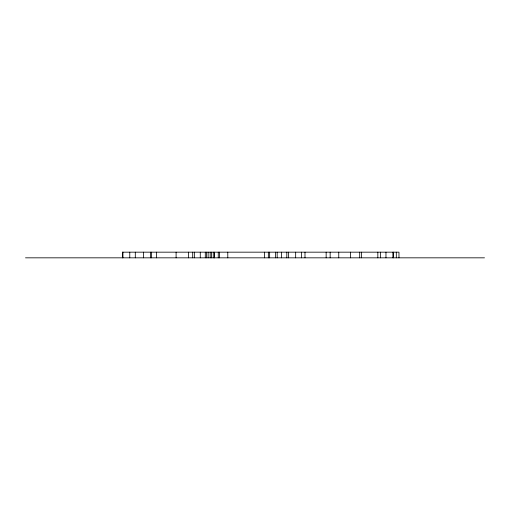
<?xml version="1.0" encoding="UTF-8"?>
<svg xmlns="http://www.w3.org/2000/svg" width="510" height="510" viewBox="0 0 510 510"><rect width="100%" height="100%" fill="white"/><g stroke="black" fill="none" stroke-linecap="round" stroke-linejoin="round"><path stroke-width="0.76" d="M122.489 252.169L398.973 252.169L398.973 257.83M25.5 257.83L484.5 257.83M396.308 252.169L396.308 257.83M393.299 252.169L393.299 257.83M392.961 252.169L392.961 257.83M385.968 252.169L385.968 257.83M380.594 252.169L380.594 257.83M377.833 252.169L377.833 257.83M361.45 252.169L361.45 257.83M359.697 252.169L359.697 257.83M350.542 252.169L350.542 257.83M338.755 252.169L338.755 257.83M330.155 252.169L330.155 257.83M326.151 252.169L326.151 257.83M304.993 252.169L304.993 257.83M301.512 252.169L301.512 257.83M295.666 252.169L295.666 257.83M288.373 252.169L288.373 257.83M286.805 252.169L286.805 257.83M281.565 252.169L281.565 257.83M277.172 252.169L277.172 257.83M275.425 252.169L275.425 257.83M269.643 252.169L269.643 257.83M268.349 252.169L268.349 257.83M264.569 252.169L264.569 257.83M227.766 252.169L227.804 257.83M219.498 252.169L219.498 257.83M218.255 252.169L218.255 257.83M213.269 252.169L213.269 257.83M211.503 252.169L211.503 257.83M210.19 252.169L210.19 257.83M208.137 252.169L208.137 257.83M206.569 252.169L206.569 257.83M205.294 252.169L205.294 257.83M200.277 252.169L200.277 257.83M194.348 252.169L194.348 257.83M192.697 252.169L192.697 257.83M188.515 252.169L188.515 257.83M176.097 252.169L176.097 257.83M156.411 252.169L156.411 257.83M151.61 252.169L151.61 257.83M150.456 252.169L150.456 257.83M143.571 252.169L143.571 257.83M135.303 252.169L135.303 257.83M129.776 252.169L129.776 257.83M122.948 252.169L122.948 257.83M122.585 252.169L122.585 257.83M214.621 257.83L214.621 252.169L214.583 257.83"/></g></svg>
